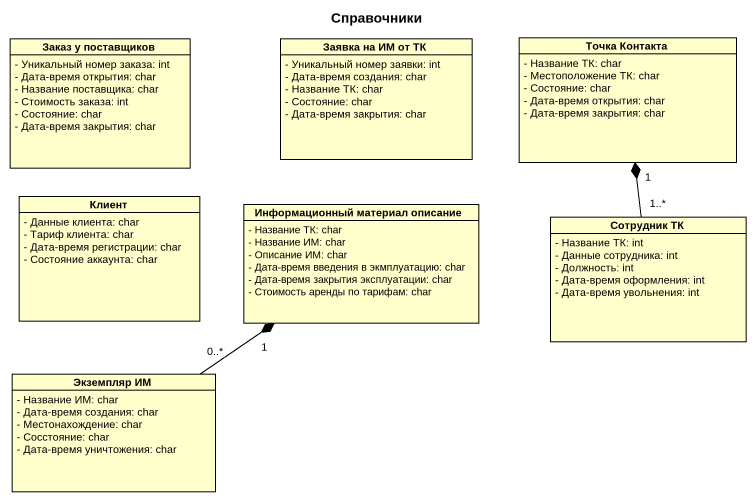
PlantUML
@startuml
title Справочники
hide circle
hide empty members
skinparam classAttributeIconSize 0
class "Заказ у поставщиков" as Заказ_у_поставщиков {
  - Уникальный номер заказа: int
  - Дата-время открытия: char
  - Название поставщика: char
  - Стоимость заказа: int
  - Состояние: char
  - Дата-время закрытия: char
}
class "Заявка на ИМ от ТК" as Заявка_на_ИМ_от_ТК {
  - Уникальный номер заявки: int
  - Дата-время создания: char
  - Название ТК: char
  - Состояние: char
  - Дата-время закрытия: char
}
class "Точка Контакта" as Точка_Контакта {
  - Название ТК: char
  - Местоположение ТК: char
  - Состояние: char
  - Дата-время открытия: char
  - Дата-время закрытия: char
}
class Клиент {
  - Данные клиента: char
  - Тариф клиента: char
  - Дата-время регистрации: char
  - Состояние аккаунта: char
}
class "Информационный материал описание" as Информационный_материал {
  - Название ТК: char
  - Название ИМ: char
  - Описание ИМ: char
  - Дата-время введения в экмплуатацию: char
  - Дата-время закрытия эксплуатации: char
  - Стоимость аренды по тарифам: char
}
class "Сотрудник ТК" as Сотрудник_ТК {
  - Название ТК: int
  - Данные сотрудника: int
  - Должность: int
  - Дата-время оформления: int
  - Дата-время увольнения: int
}
class "Экземпляр ИМ" as Экземпляр_ИМ {
  - Название ИМ: char
  - Дата-время создания: char
  - Местонахождение: char
  - Сосстояние: char
  - Дата-время уничтожения: char
}
Сотрудник_ТК "1..*" -up-* "1" Точка_Контакта
Экземпляр_ИМ "0..*" -up-* "1" Информационный_материал
@enduml
